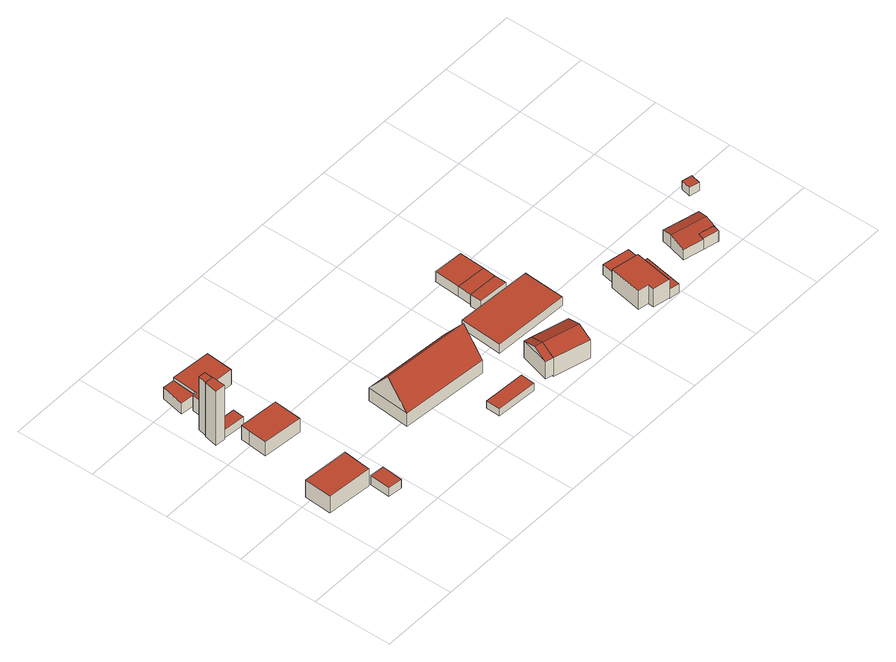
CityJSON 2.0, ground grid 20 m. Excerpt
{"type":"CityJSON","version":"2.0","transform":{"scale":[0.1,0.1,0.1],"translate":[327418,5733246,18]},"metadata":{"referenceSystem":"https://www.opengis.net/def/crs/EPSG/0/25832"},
"CityObjects":{
"building1":{"type":"Building","attributes":{"Geometrietyp2DReferenz":"3000","Gemeindeschluessel":"05170012","function":"31001_1312","roofType":"1000","measuredHeight":4.89},"address":[{"country":"Germany","locality":"Hamminkeln","thoroughfareNumber":"18","thoroughfareName":"Alte Poststraße"}],"geometry":[{"type":"Solid","lod":"2","boundaries":[[[[0,1,2,3]],[[4,5,1,0]],[[6,7,5,4]],[[3,2,7,6]],[[4,0,3,6]],[[1,5,7,2]]]],"semantics":{"surfaces":[{"type":"WallSurface"},{"type":"RoofSurface"},{"type":"GroundSurface"}],"values":[[0,0,0,0,1,2]]}}]},
"building2":{"type":"Building","attributes":{"Geometrietyp2DReferenz":"3000","Gemeindeschluessel":"05170012","function":"31001_2723","roofType":"9999","measuredHeight":15.64},"address":[{"country":"Germany","locality":"Hamminkeln","thoroughfareNumber":"16","thoroughfareName":"Alte Poststraße"}],"geometry":[{"type":"Solid","lod":"2","boundaries":[[[[8,9,10,11,12]],[[10,13,14,11]],[[9,15,13,10]],[[8,16,15,9]],[[12,17,16,8]],[[11,14,17,12]],[[13,15,16,17,14]]]],"semantics":{"surfaces":[{"type":"RoofSurface"},{"type":"WallSurface"},{"type":"GroundSurface"}],"values":[[0,1,1,1,1,1,2]]}}]},
"building3":{"type":"Building","attributes":{"Geometrietyp2DReferenz":"3000","Gemeindeschluessel":"05170012","function":"31001_2723","roofType":"1000","measuredHeight":15.34},"address":[{"country":"Germany","locality":"Hamminkeln","thoroughfareNumber":"14","thoroughfareName":"Alte Poststraße"}],"geometry":[{"type":"Solid","lod":"2","boundaries":[[[[18,19,20,21]],[[11,22,19,18]],[[12,23,22,11]],[[21,20,23,12]],[[11,18,21,12]],[[19,22,23,20]]]],"semantics":{"surfaces":[{"type":"WallSurface"},{"type":"RoofSurface"},{"type":"GroundSurface"}],"values":[[0,0,0,0,1,2]]}}]},
"building4":{"type":"Building","attributes":{"Geometrietyp2DReferenz":"3000","Gemeindeschluessel":"05170012","function":"31001_2463","roofType":"1000","measuredHeight":2.52},"address":[{"country":"Germany","locality":"Hamminkeln","thoroughfareNumber":"18","thoroughfareName":"Alte Poststraße"}],"geometry":[{"type":"Solid","lod":"2","boundaries":[[[[24,25,26,27]],[[28,29,25,24]],[[30,31,29,28]],[[27,26,31,30]],[[28,24,27,30]],[[25,29,31,26]]]],"semantics":{"surfaces":[{"type":"WallSurface"},{"type":"RoofSurface"},{"type":"GroundSurface"}],"values":[[0,0,0,0,1,2]]}}]},
"building5":{"type":"Building","attributes":{"Geometrietyp2DReferenz":"3000","Gemeindeschluessel":"05170012","function":"31001_2463","roofType":"1000","measuredHeight":2.34},"address":[{"country":"Germany","locality":"Hamminkeln","thoroughfareNumber":"16","thoroughfareName":"Alte Poststraße"}],"geometry":[{"type":"Solid","lod":"2","boundaries":[[[[32,33,34,35]],[[36,37,33,32]],[[38,39,37,36]],[[35,34,39,38]],[[36,32,35,38]],[[33,37,39,34]]]],"semantics":{"surfaces":[{"type":"WallSurface"},{"type":"RoofSurface"},{"type":"GroundSurface"}],"values":[[0,0,0,0,1,2]]}}]},
"building6":{"type":"Building","attributes":{"Geometrietyp2DReferenz":"3000","Gemeindeschluessel":"05170012","function":"31001_1312","roofType":"1000","measuredHeight":3.98},"address":[{"country":"Germany","locality":"Hamminkeln","thoroughfareNumber":"16","thoroughfareName":"Alte Poststraße"}],"geometry":[{"type":"Solid","lod":"2","boundaries":[[[[40,41,42,43]],[[44,45,41,40]],[[46,47,45,44]],[[48,49,47,46]],[[43,42,49,48]],[[46,44,40,43,48]],[[41,45,47,49,42]]]],"semantics":{"surfaces":[{"type":"WallSurface"},{"type":"RoofSurface"},{"type":"GroundSurface"}],"values":[[0,0,0,0,0,1,2]]}}]},
"building7":{"type":"Building","attributes":{"Geometrietyp2DReferenz":"3000","Gemeindeschluessel":"05170012","function":"31001_2463","roofType":"1000","measuredHeight":3.07},"address":[{"country":"Germany","locality":"Hamminkeln","thoroughfareNumber":"14","thoroughfareName":"Alte Poststraße"}],"geometry":[{"type":"Solid","lod":"2","boundaries":[[[[50,51,52,53]],[[54,55,51,50]],[[56,57,55,54]],[[53,52,57,56]],[[54,50,53,56]],[[51,55,57,52]]]],"semantics":{"surfaces":[{"type":"WallSurface"},{"type":"RoofSurface"},{"type":"GroundSurface"}],"values":[[0,0,0,0,1,2]]}}]},
"building8":{"type":"Building","attributes":{"Geometrietyp2DReferenz":"3000","Gemeindeschluessel":"05170012","function":"31001_1312","roofType":"1000","measuredHeight":4.29},"address":[{"country":"Germany","locality":"Hamminkeln","thoroughfareNumber":"14","thoroughfareName":"Alte Poststraße"}],"geometry":[{"type":"Solid","lod":"2","boundaries":[[[[58,59,60,61]],[[62,63,59,58]],[[64,65,63,62]],[[66,67,65,64]],[[68,69,67,66]],[[70,71,69,68]],[[72,73,71,70]],[[74,75,73,72]],[[61,60,75,74]],[[72,70,68,66,64,62,58,61,74]],[[59,63,65,67,69,71,73,75,60]]]],"semantics":{"surfaces":[{"type":"WallSurface"},{"type":"RoofSurface"},{"type":"GroundSurface"}],"values":[[0,0,0,0,0,0,0,0,0,1,2]]}}]},
"building9":{"type":"Building","attributes":{"name":"Frietenkate","Geometrietyp2DReferenz":"3000","Gemeindeschluessel":"05170012","function":"31001_1010","roofType":"3100","measuredHeight":10.56},"address":[{"country":"Germany","locality":"Hamminkeln","thoroughfareNumber":"12","thoroughfareName":"Alte Poststraße"}],"geometry":[{"type":"Solid","lod":"2","boundaries":[[[[76,77,78,79]],[[80,81,77,76]],[[82,83,81,80]],[[79,78,83,82]],[[76,84,80]],[[82,85,79]],[[79,85,84,76]],[[80,84,85,82]],[[77,81,83,78]]]],"semantics":{"surfaces":[{"type":"WallSurface"},{"type":"RoofSurface"},{"type":"GroundSurface"}],"values":[[0,0,0,0,0,0,1,1,2]]}}]},
"building10":{"type":"Building","attributes":{"Geometrietyp2DReferenz":"3000","Gemeindeschluessel":"05170012","function":"31001_2723","roofType":"1000","measuredHeight":2.05},"address":[{"country":"Germany","locality":"Hamminkeln","thoroughfareNumber":"12","thoroughfareName":"Alte Poststraße"}],"geometry":[{"type":"Solid","lod":"2","boundaries":[[[[86,87,88,89]],[[90,91,87,86]],[[92,93,91,90]],[[89,88,93,92]],[[90,86,89,92]],[[87,91,93,88]]]],"semantics":{"surfaces":[{"type":"WallSurface"},{"type":"RoofSurface"},{"type":"GroundSurface"}],"values":[[0,0,0,0,1,2]]}}]},
"building11":{"type":"Building","attributes":{"Geometrietyp2DReferenz":"3000","Gemeindeschluessel":"05170012","function":"31001_1010","roofType":"3100","measuredHeight":6.38},"address":[{"country":"Germany","locality":"Hamminkeln","thoroughfareNumber":"36","thoroughfareName":"Alte Poststraße"}],"geometry":[{"type":"Solid","lod":"2","boundaries":[[[[94,95,96,97]],[[98,99,95,94]],[[100,101,99,98]],[[97,96,101,100]],[[94,102,98]],[[100,103,97]],[[97,103,102,94]],[[98,102,103,100]],[[95,99,101,96]]]],"semantics":{"surfaces":[{"type":"WallSurface"},{"type":"RoofSurface"},{"type":"GroundSurface"}],"values":[[0,0,0,0,0,0,1,1,2]]}}]},
"building12":{"type":"Building","attributes":{"Geometrietyp2DReferenz":"3000","Gemeindeschluessel":"05170012","function":"31001_1312","roofType":"3100","measuredHeight":6.74},"address":[{"country":"Germany","locality":"Hamminkeln","thoroughfareNumber":"36","thoroughfareName":"Alte Poststraße"}],"geometry":[{"type":"Solid","lod":"2","boundaries":[[[[104,105,106,94]],[[107,108,105,104]],[[98,109,108,107]],[[94,106,109,98]],[[104,110,107]],[[98,102,94]],[[94,102,110,104]],[[107,110,102,98]],[[105,108,109,106]]]],"semantics":{"surfaces":[{"type":"WallSurface"},{"type":"RoofSurface"},{"type":"GroundSurface"}],"values":[[0,0,0,0,0,0,1,1,2]]}}]},
"building13":{"type":"Building","attributes":{"Geometrietyp2DReferenz":"3000","Gemeindeschluessel":"05170012","function":"31001_2723","roofType":"1000","measuredHeight":2.45},"address":[{"country":"Germany","locality":"Hamminkeln","thoroughfareNumber":"12","thoroughfareName":"Alte Poststraße"}],"geometry":[{"type":"Solid","lod":"2","boundaries":[[[[111,112,113,114]],[[115,116,112,111]],[[117,118,116,115]],[[119,120,118,117]],[[114,113,120,119]],[[117,115,111,114,119]],[[112,116,118,120,113]]]],"semantics":{"surfaces":[{"type":"WallSurface"},{"type":"RoofSurface"},{"type":"GroundSurface"}],"values":[[0,0,0,0,0,1,2]]}}]},
"building14":{"type":"Building","attributes":{"Geometrietyp2DReferenz":"3000","Gemeindeschluessel":"05170012","function":"31001_2463","roofType":"1000","measuredHeight":3.34},"address":[{"country":"Germany","locality":"Hamminkeln","thoroughfareNumber":"12","thoroughfareName":"Alte Poststraße"}],"geometry":[{"type":"Solid","lod":"2","boundaries":[[[[121,122,123,124]],[[125,126,122,121]],[[127,128,126,125]],[[124,123,128,127]],[[125,121,124,127]],[[122,126,128,123]]]],"semantics":{"surfaces":[{"type":"WallSurface"},{"type":"RoofSurface"},{"type":"GroundSurface"}],"values":[[0,0,0,0,1,2]]}}]},
"building15":{"type":"Building","attributes":{"Geometrietyp2DReferenz":"3000","Gemeindeschluessel":"05170012","function":"31001_2463","roofType":"1000","measuredHeight":3.01},"address":[{"country":"Germany","locality":"Hamminkeln","thoroughfareNumber":"12","thoroughfareName":"Alte Poststraße"}],"geometry":[{"type":"Solid","lod":"2","boundaries":[[[[124,129,130,131]],[[127,132,129,124]],[[133,134,132,127]],[[131,130,134,133]],[[127,124,131,133]],[[129,132,134,130]]]],"semantics":{"surfaces":[{"type":"WallSurface"},{"type":"RoofSurface"},{"type":"GroundSurface"}],"values":[[0,0,0,0,1,2]]}}]},
"building16":{"type":"Building","attributes":{"Geometrietyp2DReferenz":"3000","Gemeindeschluessel":"05170012","function":"31001_2463","roofType":"1000","measuredHeight":2.85},"address":[{"country":"Germany","locality":"Hamminkeln","thoroughfareNumber":"12","thoroughfareName":"Alte Poststraße"}],"geometry":[{"type":"Solid","lod":"2","boundaries":[[[[135,136,137,138]],[[131,139,136,135]],[[133,140,139,131]],[[138,137,140,133]],[[131,135,138,133]],[[136,139,140,137]]]],"semantics":{"surfaces":[{"type":"WallSurface"},{"type":"RoofSurface"},{"type":"GroundSurface"}],"values":[[0,0,0,0,1,2]]}}]},
"building17":{"type":"Building","attributes":{"Geometrietyp2DReferenz":"3000","Gemeindeschluessel":"05170012","function":"31001_1312","roofType":"1000","measuredHeight":5.25},"address":[{"country":"Germany","locality":"Hamminkeln","thoroughfareNumber":"38","thoroughfareName":"Alte Poststraße"}],"geometry":[{"type":"Solid","lod":"2","boundaries":[[[[141,142,143,144]],[[145,146,142,141]],[[147,148,146,145]],[[149,150,148,147]],[[151,152,150,149]],[[144,143,152,151]],[[149,147,145,141,144,151]],[[142,146,148,150,152,143]]]],"semantics":{"surfaces":[{"type":"WallSurface"},{"type":"RoofSurface"},{"type":"GroundSurface"}],"values":[[0,0,0,0,0,0,1,2]]}}]},
"building18":{"type":"Building","attributes":{"Geometrietyp2DReferenz":"3000","Gemeindeschluessel":"05170012","function":"31001_2463","roofType":"1000","measuredHeight":2.79},"address":[{"country":"Germany","locality":"Hamminkeln","thoroughfareNumber":"38","thoroughfareName":"Alte Poststraße"}],"geometry":[{"type":"Solid","lod":"2","boundaries":[[[[153,154,155,156]],[[157,158,154,153]],[[159,160,158,157]],[[156,155,160,159]],[[157,153,156,159]],[[154,158,160,155]]]],"semantics":{"surfaces":[{"type":"WallSurface"},{"type":"RoofSurface"},{"type":"GroundSurface"}],"values":[[0,0,0,0,1,2]]}}]},
"building19":{"type":"Building","attributes":{"Geometrietyp2DReferenz":"3000","Gemeindeschluessel":"05170012","function":"51009_1610","roofType":"1000","measuredHeight":2.5},"geometry":[{"type":"Solid","lod":"2","boundaries":[[[[161,162,163,164]],[[165,166,162,161]],[[167,168,166,165]],[[164,163,168,167]],[[165,161,164,167]],[[162,166,168,163]]]],"semantics":{"surfaces":[{"type":"WallSurface"},{"type":"RoofSurface"},{"type":"GroundSurface"}],"values":[[0,0,0,0,1,2]]}}]},
"building20":{"type":"Building","attributes":{"Gemeindeschluessel":"05170012","Geometrietyp2DReferenz":"3000","function":"31001_1312"},"address":[{"country":"Germany","locality":"Hamminkeln","thoroughfareNumber":"40","thoroughfareName":"Alte Poststraße"}],"children":["building20-1","building20-2"]},
"building20-1":{"type":"BuildingPart","attributes":{"roofType":"3100","measuredHeight":3.76},"parents":["building20"],"geometry":[{"type":"MultiSurface","lod":"2","boundaries":[[[169,170,171,172]],[[173,174,170,169]],[[175,176,174,173]],[[177,178,176,175]],[[179,180,178,177]],[[181,182,180,179]],[[183,184,182,181]],[[169,172,185,186,183,181,179,173]],[[177,175,173,179]],[[170,174,176,178,180,182,184,187,188,171]],[[183,189,186,187,184]],[[186,185,188,187]],[[185,190,172,171,188]]],"semantics":{"surfaces":[{"type":"WallSurface"},{"type":"RoofSurface"},{"type":"GroundSurface"},{"type":"ClosureSurface"}],"values":[0,0,0,0,0,0,0,1,1,2,3,3,3]}}]},
"building20-2":{"type":"BuildingPart","attributes":{"roofType":"1000","measuredHeight":3.21},"address":[{"country":"Germany","locality":"Hamminkeln","thoroughfareNumber":"40","thoroughfareName":"Alte Poststraße"}],"parents":["building20"],"geometry":[{"type":"MultiSurface","lod":"2","boundaries":[[[191,171,184,192]],[[186,185,191,192]],[[188,187,184,171]],[[191,190,172]],[[172,190,185,188,171]],[[185,186,187,188]],[[192,183,189]],[[186,189,183,184,187]]],"semantics":{"surfaces":[{"type":"WallSurface"},{"type":"RoofSurface"},{"type":"GroundSurface"},{"type":"ClosureSurface"}],"values":[0,1,2,0,3,3,0,3]}}]},
"building21":{"type":"Building","attributes":{"Geometrietyp2DReferenz":"3000","Gemeindeschluessel":"05170012","function":"31001_2723","roofType":"1000","measuredHeight":2.37},"address":[{"country":"Germany","locality":"Hamminkeln","thoroughfareNumber":"40","thoroughfareName":"Alte Poststraße"}],"geometry":[{"type":"Solid","lod":"2","boundaries":[[[[193,194,195,196]],[[197,198,194,193]],[[199,200,198,197]],[[196,195,200,199]],[[197,193,196,199]],[[194,198,200,195]]]],"semantics":{"surfaces":[{"type":"WallSurface"},{"type":"RoofSurface"},{"type":"GroundSurface"}],"values":[[0,0,0,0,1,2]]}}]}
},
"vertices":[
[21,208,65],[21,208,16],[15,138,16],[15,138,65],[137,197,65],[137,197,16],[130,127,65],[130,127,16],
[2,433,197],[27,431,197],[30,465,197],[29,465,197],[9,467,197],[30,465,40],[29,465,40],[27,431,40],[2,433,40],[9,467,40],
[31,487,197],[31,487,43],[14,489,43],[14,489,197],[29,465,43],[9,467,43],
[175,126,38],[175,126,13],[138,129,13],[138,129,38],[170,73,38],[170,73,13],[134,76,38],[134,76,13],
[31,463,63],[31,463,39],[29,434,39],[29,434,63],[89,458,63],[89,458,39],[86,429,63],[86,429,39],
[54,408,74],[54,408,34],[52,386,34],[52,386,74],[154,399,74],[154,399,34],[148,328,74],[148,328,34],[48,338,74],[48,338,34],
[68,602,75],[68,602,44],[38,605,44],[38,605,75],[63,542,75],[63,542,44],[26,546,75],[26,546,44],
[168,593,84],[168,593,41],[68,602,41],[68,602,84],[162,524,84],[162,524,41],[88,530,84],[88,530,41],[84,487,84],[84,487,41],[47,491,84],[47,491,41],[52,536,84],[52,536,41],[62,535,84],[62,535,41],[63,542,84],[63,542,41],
[542,262,63],[542,262,26],[319,282,26],[319,282,63],[532,152,63],[532,152,26],[309,172,63],[309,172,26],[537,207,132],[314,227,132],
[574,48,29],[574,48,8],[577,84,8],[577,84,29],[469,55,29],[469,55,8],[471,91,29],[471,91,8],
[654,120,59],[654,120,10],[635,125,10],[635,125,59],[634,45,59],[634,45,10],[615,50,59],[615,50,10],[644,82,74],[625,87,74],
[745,95,59],[745,95,6],[654,120,6],[725,20,59],[725,20,6],[634,45,6],[735,58,74],
[669,269,45],[669,269,20],[612,273,20],[612,273,45],[804,260,45],[804,260,20],[798,155,45],[798,155,20],[605,166,45],[605,166,20],
[745,264,60],[745,264,26],[746,294,26],[746,294,60],[669,269,60],[669,269,26],[671,298,60],[671,298,26],
[746,294,30],[749,328,30],[749,328,60],[671,298,30],[673,333,60],[673,333,30],
[752,392,60],[752,392,31],[677,397,31],[677,397,60],[749,328,31],[673,333,31],
[968,7,59],[968,7,6],[985,106,6],[985,106,59],[926,15,59],[926,15,6],[928,30,59],[928,30,6],[901,35,59],[901,35,6],[916,119,59],[916,119,6],
[990,136,51],[990,136,23],[921,148,23],[921,148,51],[985,106,51],[985,106,23],[916,119,51],[916,119,23],
[1011,102,30],[1011,102,5],[985,106,5],[985,106,30],[994,3,30],[994,3,5],[968,7,30],[968,7,5],
[1074,56,35],[1074,56,6],[1125,44,6],[1125,44,35],[1085,99,44],[1085,99,6],[1091,125,38],[1091,125,6],[1181,103,38],[1181,103,6],[1175,77,44],[1175,77,6],[1164,35,35],[1164,35,6],[1163,35,35],[1163,35,6],[1129,61,38],[1167,52,38],[1167,52,6],[1129,61,6],[1167,51,38],[1129,60,38],
[1125,44,38],[1163,35,38],
[1257,184,35],[1257,184,11],[1232,190,11],[1232,190,35],[1251,159,35],[1251,159,11],[1226,165,35],[1226,165,11]
]}
